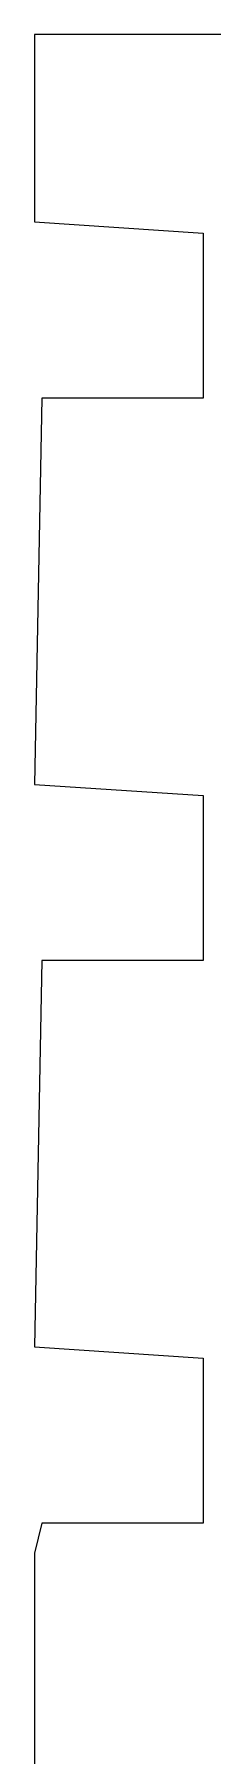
# Model space of a CAD drawing. Header units: centimetres. Extents: x -10.4 to 10.4, y -10.8 to 7.6.
# Drawn here: x -0.192 to 0.077, y 1.325 to 3.922 of the extents above; entities that cross this region are included whole.
import ezdxf
from ezdxf.lldxf.tags import DXFTag

# ---------------------------------------------------------------- set-up
doc = ezdxf.new("R2010")
doc.units = ezdxf.units.CM
doc.header["$MEASUREMENT"] = 0
doc.layers.add('layer 1', color=7, linetype='Continuous')
tags = doc.linetypes.add('New Line184', pattern=[0.2, 0.1, -0.1]).pattern_tags.tags
tags[6:7] = [DXFTag(74, 4), DXFTag(75, 0), DXFTag(340, '0'), DXFTag(46, 1.0), DXFTag(50, 0.0), DXFTag(44, 0.0), DXFTag(45, 0.0)]
tags[4:5] = [DXFTag(74, 4), DXFTag(75, 0), DXFTag(340, '0'), DXFTag(46, 1.0), DXFTag(50, 0.0), DXFTag(44, 0.0), DXFTag(45, 0.0)]
tags = doc.linetypes.add('New Line185', pattern=[0.2, 0.1, -0.1]).pattern_tags.tags
tags[6:7] = [DXFTag(74, 4), DXFTag(75, 0), DXFTag(340, '0'), DXFTag(46, 1.0), DXFTag(50, 0.0), DXFTag(44, 0.0), DXFTag(45, 0.0)]
tags[4:5] = [DXFTag(74, 4), DXFTag(75, 0), DXFTag(340, '0'), DXFTag(46, 1.0), DXFTag(50, 0.0), DXFTag(44, 0.0), DXFTag(45, 0.0)]
tags = doc.linetypes.add('New Line186', pattern=[0.2, 0.1, -0.1]).pattern_tags.tags
tags[6:7] = [DXFTag(74, 4), DXFTag(75, 0), DXFTag(340, '0'), DXFTag(46, 1.0), DXFTag(50, 0.0), DXFTag(44, 0.0), DXFTag(45, 0.0)]
tags[4:5] = [DXFTag(74, 4), DXFTag(75, 0), DXFTag(340, '0'), DXFTag(46, 1.0), DXFTag(50, 0.0), DXFTag(44, 0.0), DXFTag(45, 0.0)]
tags = doc.linetypes.add('New Line187', pattern=[0.2, 0.1, -0.1]).pattern_tags.tags
tags[6:7] = [DXFTag(74, 4), DXFTag(75, 0), DXFTag(340, '0'), DXFTag(46, 1.0), DXFTag(50, 0.0), DXFTag(44, 0.0), DXFTag(45, 0.0)]
tags[4:5] = [DXFTag(74, 4), DXFTag(75, 0), DXFTag(340, '0'), DXFTag(46, 1.0), DXFTag(50, 0.0), DXFTag(44, 0.0), DXFTag(45, 0.0)]
tags = doc.linetypes.add('New Line188', pattern=[0.2, 0.1, -0.1]).pattern_tags.tags
tags[6:7] = [DXFTag(74, 4), DXFTag(75, 0), DXFTag(340, '0'), DXFTag(46, 1.0), DXFTag(50, 0.0), DXFTag(44, 0.0), DXFTag(45, 0.0)]
tags[4:5] = [DXFTag(74, 4), DXFTag(75, 0), DXFTag(340, '0'), DXFTag(46, 1.0), DXFTag(50, 0.0), DXFTag(44, 0.0), DXFTag(45, 0.0)]
tags = doc.linetypes.add('New Line189', pattern=[0.2, 0.1, -0.1]).pattern_tags.tags
tags[6:7] = [DXFTag(74, 4), DXFTag(75, 0), DXFTag(340, '0'), DXFTag(46, 1.0), DXFTag(50, 0.0), DXFTag(44, 0.0), DXFTag(45, 0.0)]
tags[4:5] = [DXFTag(74, 4), DXFTag(75, 0), DXFTag(340, '0'), DXFTag(46, 1.0), DXFTag(50, 0.0), DXFTag(44, 0.0), DXFTag(45, 0.0)]
tags = doc.linetypes.add('New Line190', pattern=[0.2, 0.1, -0.1]).pattern_tags.tags
tags[6:7] = [DXFTag(74, 4), DXFTag(75, 0), DXFTag(340, '0'), DXFTag(46, 1.0), DXFTag(50, 0.0), DXFTag(44, 0.0), DXFTag(45, 0.0)]
tags[4:5] = [DXFTag(74, 4), DXFTag(75, 0), DXFTag(340, '0'), DXFTag(46, 1.0), DXFTag(50, 0.0), DXFTag(44, 0.0), DXFTag(45, 0.0)]
tags = doc.linetypes.add('New Line191', pattern=[0.2, 0.1, -0.1]).pattern_tags.tags
tags[6:7] = [DXFTag(74, 4), DXFTag(75, 0), DXFTag(340, '0'), DXFTag(46, 1.0), DXFTag(50, 0.0), DXFTag(44, 0.0), DXFTag(45, 0.0)]
tags[4:5] = [DXFTag(74, 4), DXFTag(75, 0), DXFTag(340, '0'), DXFTag(46, 1.0), DXFTag(50, 0.0), DXFTag(44, 0.0), DXFTag(45, 0.0)]
tags = doc.linetypes.add('New Line192', pattern=[0.2, 0.1, -0.1]).pattern_tags.tags
tags[6:7] = [DXFTag(74, 4), DXFTag(75, 0), DXFTag(340, '0'), DXFTag(46, 1.0), DXFTag(50, 0.0), DXFTag(44, 0.0), DXFTag(45, 0.0)]
tags[4:5] = [DXFTag(74, 4), DXFTag(75, 0), DXFTag(340, '0'), DXFTag(46, 1.0), DXFTag(50, 0.0), DXFTag(44, 0.0), DXFTag(45, 0.0)]
tags = doc.linetypes.add('New Line193', pattern=[0.2, 0.1, -0.1]).pattern_tags.tags
tags[6:7] = [DXFTag(74, 4), DXFTag(75, 0), DXFTag(340, '0'), DXFTag(46, 1.0), DXFTag(50, 0.0), DXFTag(44, 0.0), DXFTag(45, 0.0)]
tags[4:5] = [DXFTag(74, 4), DXFTag(75, 0), DXFTag(340, '0'), DXFTag(46, 1.0), DXFTag(50, 0.0), DXFTag(44, 0.0), DXFTag(45, 0.0)]
tags = doc.linetypes.add('New Line194', pattern=[0.2, 0.1, -0.1]).pattern_tags.tags
tags[6:7] = [DXFTag(74, 4), DXFTag(75, 0), DXFTag(340, '0'), DXFTag(46, 1.0), DXFTag(50, 0.0), DXFTag(44, 0.0), DXFTag(45, 0.0)]
tags[4:5] = [DXFTag(74, 4), DXFTag(75, 0), DXFTag(340, '0'), DXFTag(46, 1.0), DXFTag(50, 0.0), DXFTag(44, 0.0), DXFTag(45, 0.0)]
tags = doc.linetypes.add('New Line195', pattern=[0.2, 0.1, -0.1]).pattern_tags.tags
tags[6:7] = [DXFTag(74, 4), DXFTag(75, 0), DXFTag(340, '0'), DXFTag(46, 1.0), DXFTag(50, 0.0), DXFTag(44, 0.0), DXFTag(45, 0.0)]
tags[4:5] = [DXFTag(74, 4), DXFTag(75, 0), DXFTag(340, '0'), DXFTag(46, 1.0), DXFTag(50, 0.0), DXFTag(44, 0.0), DXFTag(45, 0.0)]
tags = doc.linetypes.add('New Line196', pattern=[0.2, 0.1, -0.1]).pattern_tags.tags
tags[6:7] = [DXFTag(74, 4), DXFTag(75, 0), DXFTag(340, '0'), DXFTag(46, 1.0), DXFTag(50, 0.0), DXFTag(44, 0.0), DXFTag(45, 0.0)]
tags[4:5] = [DXFTag(74, 4), DXFTag(75, 0), DXFTag(340, '0'), DXFTag(46, 1.0), DXFTag(50, 0.0), DXFTag(44, 0.0), DXFTag(45, 0.0)]
tags = doc.linetypes.add('New Line197', pattern=[0.2, 0.1, -0.1]).pattern_tags.tags
tags[6:7] = [DXFTag(74, 4), DXFTag(75, 0), DXFTag(340, '0'), DXFTag(46, 1.0), DXFTag(50, 0.0), DXFTag(44, 0.0), DXFTag(45, 0.0)]
tags[4:5] = [DXFTag(74, 4), DXFTag(75, 0), DXFTag(340, '0'), DXFTag(46, 1.0), DXFTag(50, 0.0), DXFTag(44, 0.0), DXFTag(45, 0.0)]
tags = doc.linetypes.add('New Line198', pattern=[0.2, 0.1, -0.1]).pattern_tags.tags
tags[6:7] = [DXFTag(74, 4), DXFTag(75, 0), DXFTag(340, '0'), DXFTag(46, 1.0), DXFTag(50, 0.0), DXFTag(44, 0.0), DXFTag(45, 0.0)]
tags[4:5] = [DXFTag(74, 4), DXFTag(75, 0), DXFTag(340, '0'), DXFTag(46, 1.0), DXFTag(50, 0.0), DXFTag(44, 0.0), DXFTag(45, 0.0)]
tags = doc.linetypes.add('New Line199', pattern=[0.2, 0.1, -0.1]).pattern_tags.tags
tags[6:7] = [DXFTag(74, 4), DXFTag(75, 0), DXFTag(340, '0'), DXFTag(46, 1.0), DXFTag(50, 0.0), DXFTag(44, 0.0), DXFTag(45, 0.0)]
tags[4:5] = [DXFTag(74, 4), DXFTag(75, 0), DXFTag(340, '0'), DXFTag(46, 1.0), DXFTag(50, 0.0), DXFTag(44, 0.0), DXFTag(45, 0.0)]

msp = doc.modelspace()

# ---------------------------------------------------------------- linework, layer by layer
at = {"layer": 'layer 1', "color": 5, "linetype": 'New Line185', "lineweight": 9}
msp.add_open_spline([(0.05741, 3.92177), (0.05741, 3.92177), (-0.19154, 3.92177), (-0.19154, 3.92177)], degree=3, dxfattribs=at)
at = {"layer": 'layer 1', "color": 5, "linetype": 'New Line186', "lineweight": 9}
msp.add_open_spline([(-0.19154, 3.92177), (-0.19154, 3.92177), (-0.19154, 3.639), (-0.19154, 3.639)], degree=3, dxfattribs=at)
at = {"layer": 'layer 1', "color": 5, "linetype": 'New Line184', "lineweight": 9}
msp.add_open_spline([(0.32342, 3.92177), (0.32342, 3.92177), (0.05741, 3.92177), (0.05741, 3.92177)], degree=3, dxfattribs=at)
at = {"layer": 'layer 1', "color": 5, "linetype": 'New Line187', "lineweight": 9}
msp.add_open_spline([(-0.19154, 3.639), (-0.19154, 3.639), (0.0631, 3.62192), (0.0631, 3.62192)], degree=3, dxfattribs=at)
at = {"layer": 'layer 1', "color": 5, "linetype": 'New Line188', "lineweight": 9}
msp.add_open_spline([(0.0631, 3.62192), (0.0631, 3.62192), (0.0631, 3.37298), (0.0631, 3.37298)], degree=3, dxfattribs=at)
at = {"layer": 'layer 1', "color": 5, "linetype": 'New Line190', "lineweight": 9}
msp.add_open_spline([(-0.18016, 3.37298), (-0.18016, 3.37298), (-0.19154, 2.7902), (-0.19154, 2.7902)], degree=3, dxfattribs=at)
at = {"layer": 'layer 1', "color": 5, "linetype": 'New Line189', "lineweight": 9}
msp.add_open_spline([(0.0631, 3.37298), (0.0631, 3.37298), (-0.18016, 3.37298), (-0.18016, 3.37298)], degree=3, dxfattribs=at)
at = {"layer": 'layer 1', "color": 5, "linetype": 'New Line191', "lineweight": 9}
msp.add_open_spline([(-0.19154, 2.7902), (-0.19154, 2.7902), (0.0631, 2.77328), (0.0631, 2.77328)], degree=3, dxfattribs=at)
at = {"layer": 'layer 1', "color": 5, "linetype": 'New Line192', "lineweight": 9}
msp.add_open_spline([(0.0631, 2.77328), (0.0631, 2.77328), (0.0631, 2.52434), (0.0631, 2.52434)], degree=3, dxfattribs=at)
at = {"layer": 'layer 1', "color": 5, "linetype": 'New Line194', "lineweight": 9}
msp.add_open_spline([(-0.18016, 2.52434), (-0.18016, 2.52434), (-0.19154, 1.94156), (-0.19154, 1.94156)], degree=3, dxfattribs=at)
at = {"layer": 'layer 1', "color": 5, "linetype": 'New Line193', "lineweight": 9}
msp.add_open_spline([(0.0631, 2.52434), (0.0631, 2.52434), (-0.18016, 2.52434), (-0.18016, 2.52434)], degree=3, dxfattribs=at)
at = {"layer": 'layer 1', "color": 5, "linetype": 'New Line195', "lineweight": 9}
msp.add_open_spline([(-0.19154, 1.94156), (-0.19154, 1.94156), (0.0631, 1.9245), (0.0631, 1.9245)], degree=3, dxfattribs=at)
at = {"layer": 'layer 1', "color": 5, "linetype": 'New Line196', "lineweight": 9}
msp.add_open_spline([(0.0631, 1.9245), (0.0631, 1.9245), (0.0631, 1.67556), (0.0631, 1.67556)], degree=3, dxfattribs=at)
at = {"layer": 'layer 1', "color": 5, "linetype": 'New Line198', "lineweight": 9}
msp.add_open_spline([(-0.18016, 1.67556), (-0.18016, 1.67556), (-0.19154, 1.63034), (-0.19154, 1.63034)], degree=3, dxfattribs=at)
at = {"layer": 'layer 1', "color": 5, "linetype": 'New Line197', "lineweight": 9}
msp.add_open_spline([(0.0631, 1.67556), (0.0631, 1.67556), (-0.18016, 1.67556), (-0.18016, 1.67556)], degree=3, dxfattribs=at)
at = {"layer": 'layer 1', "color": 5, "linetype": 'New Line199', "lineweight": 9}
msp.add_open_spline([(-0.19154, 1.63034), (-0.19154, 1.63034), (-0.19154, 1.09278), (-0.19154, 1.09278)], degree=3, dxfattribs=at)

doc.saveas('drawing.dxf')
